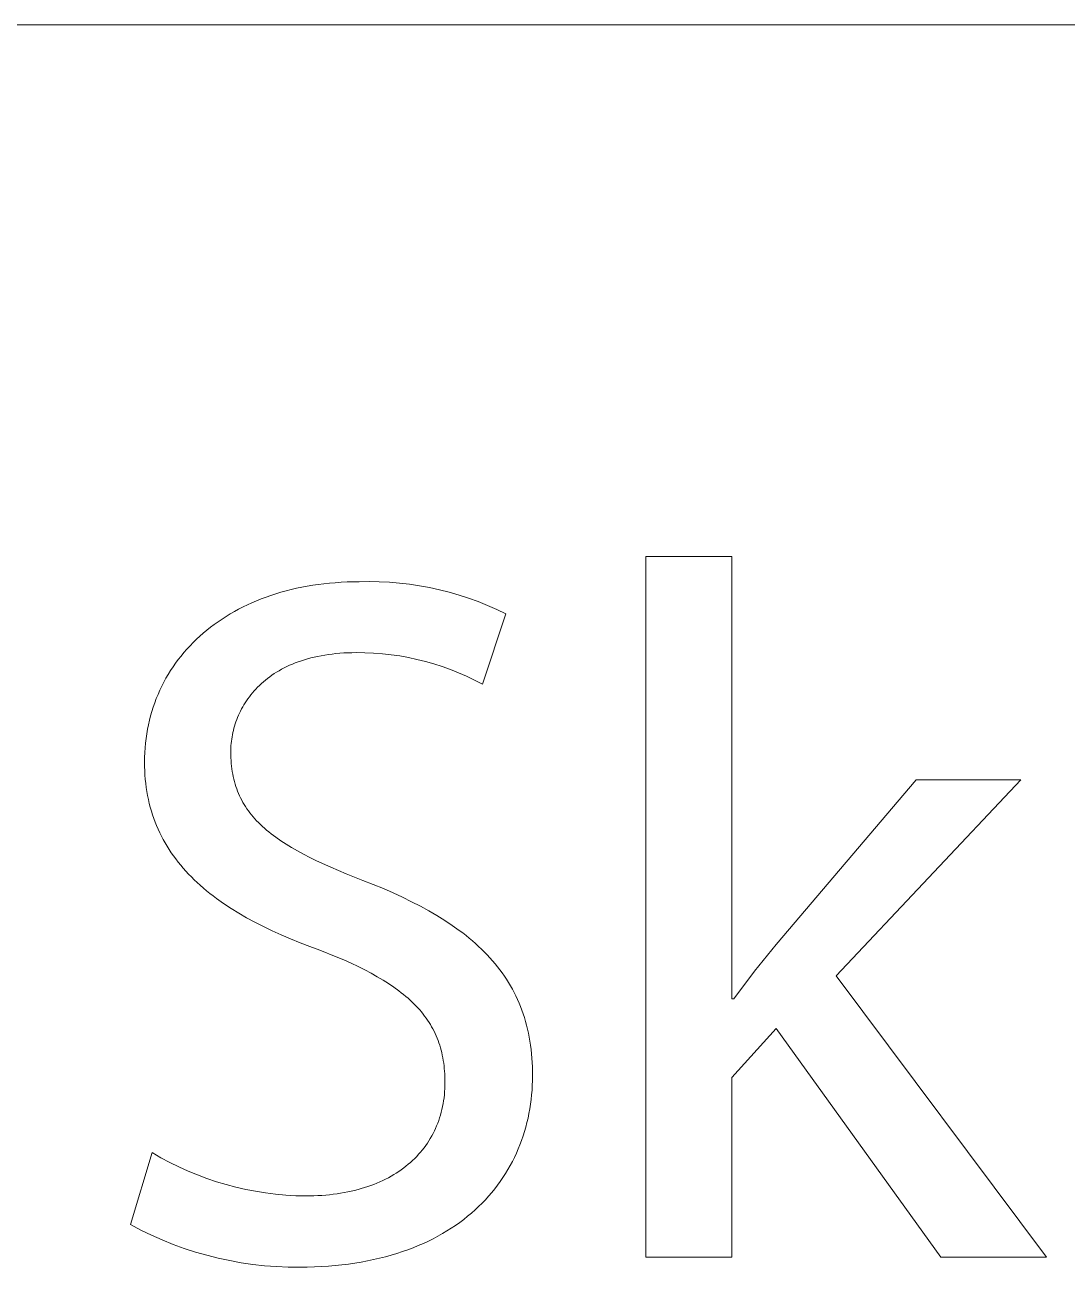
# Model space of a CAD drawing. Header units: millimetres. Extents: x 1422 to 6060, y -58 to 3182.
# Drawn here: x 5673.8 to 5722.9, y 142.8 to 201.3 of the extents above; entities that cross this region are included whole.
import ezdxf

# ---------------------------------------------------------------- set-up
doc = ezdxf.new("R2010")
doc.units = ezdxf.units.MM
doc.header["$MEASUREMENT"] = 0
doc.layers.add('Domyślny', color=7, linetype='Continuous', true_color=0x000000)

msp = doc.modelspace()

# ---------------------------------------------------------------- linework, layer by layer
at = {"layer": 'Domyślny', "color": 18, "lineweight": 15, "true_color": 0x000000}
for p, q in [((4307.174, 201.315), (6059.729, 201.315)), ((5703.034, 143.316), (5703.034, 176.287)), ((5703.034, 176.287), (5707.08, 176.287)), ((5707.08, 176.287), (5707.08, 155.47)), ((5686.585, 174.793), (5686.836, 174.845)), ((5686.836, 174.845), (5687.091, 174.893)), ((5687.091, 174.893), (5687.349, 174.936)), ((5687.349, 174.936), (5687.61, 174.974)), ((5687.61, 174.974), (5687.874, 175.008)), ((5687.874, 175.008), (5688.142, 175.036)), ((5688.142, 175.036), (5688.413, 175.059)), ((5688.413, 175.059), (5688.688, 175.077)), ((5688.688, 175.077), (5688.965, 175.091)), ((5688.965, 175.091), (5689.246, 175.098)), ((5689.246, 175.098), (5689.53, 175.101)), ((5689.53, 175.101), (5690.007, 175.11)), ((5690.007, 175.11), (5690.484, 175.103)), ((5690.484, 175.103), (5690.96, 175.08)), ((5690.96, 175.08), (5691.436, 175.041)), ((5691.436, 175.041), (5691.91, 174.986)), ((5691.91, 174.986), (5692.381, 174.915)), ((5692.381, 174.915), (5692.851, 174.829)), ((5684.709, 174.207), (5684.93, 174.296)), ((5684.93, 174.296), (5685.155, 174.38)), ((5685.155, 174.38), (5685.385, 174.46)), ((5685.385, 174.46), (5685.617, 174.536)), ((5685.617, 174.536), (5685.854, 174.607)), ((5685.854, 174.607), (5686.094, 174.673)), ((5686.094, 174.673), (5686.338, 174.735)), ((5686.338, 174.735), (5686.585, 174.793)), ((5692.851, 174.829), (5693.317, 174.727)), ((5693.317, 174.727), (5693.779, 174.61)), ((5693.779, 174.61), (5694.237, 174.477)), ((5694.237, 174.477), (5694.691, 174.329)), ((5694.691, 174.329), (5695.139, 174.165)), ((5683.463, 173.587), (5683.66, 173.7)), ((5683.66, 173.7), (5683.862, 173.81)), ((5683.862, 173.81), (5684.068, 173.915)), ((5684.068, 173.915), (5684.277, 174.017)), ((5684.277, 174.017), (5684.491, 174.114)), ((5684.491, 174.114), (5684.709, 174.207)), ((5695.139, 174.165), (5695.582, 173.987)), ((5695.582, 173.987), (5696.018, 173.795)), ((5696.018, 173.795), (5696.448, 173.588)), ((5682.538, 172.961), (5682.714, 173.094)), ((5682.714, 173.094), (5682.895, 173.223)), ((5682.895, 173.223), (5683.08, 173.348)), ((5683.08, 173.348), (5683.269, 173.469)), ((5683.269, 173.469), (5683.463, 173.587)), ((5696.448, 173.588), (5695.336, 170.283)), ((5681.876, 172.393), (5682.035, 172.541)), ((5682.035, 172.541), (5682.198, 172.684)), ((5682.198, 172.684), (5682.366, 172.824)), ((5682.366, 172.824), (5682.538, 172.961)), ((5681.287, 171.771), (5681.428, 171.931)), ((5681.428, 171.931), (5681.573, 172.089)), ((5681.573, 172.089), (5681.722, 172.243)), ((5681.722, 172.243), (5681.876, 172.393)), ((5680.895, 171.269), (5681.021, 171.439)), ((5681.021, 171.439), (5681.152, 171.607)), ((5681.152, 171.607), (5681.287, 171.771)), ((5686.671, 171.334), (5686.531, 171.282)), ((5686.814, 171.384), (5686.671, 171.334)), ((5686.96, 171.431), (5686.814, 171.384)), ((5687.11, 171.475), (5686.96, 171.431)), ((5687.263, 171.516), (5687.11, 171.475)), ((5687.42, 171.555), (5687.263, 171.516)), ((5687.581, 171.59), (5687.42, 171.555)), ((5687.745, 171.622), (5687.581, 171.59)), ((5687.913, 171.652), (5687.745, 171.622)), ((5688.085, 171.678), (5687.913, 171.652)), ((5688.26, 171.701), (5688.085, 171.678)), ((5688.439, 171.72), (5688.26, 171.701)), ((5688.622, 171.736), (5688.439, 171.72)), ((5688.808, 171.749), (5688.622, 171.736)), ((5688.999, 171.758), (5688.808, 171.749)), ((5689.193, 171.764), (5688.999, 171.758)), ((5689.391, 171.765), (5689.193, 171.764)), ((5689.803, 171.762), (5689.391, 171.765)), ((5690.216, 171.744), (5689.803, 171.762)), ((5690.628, 171.713), (5690.216, 171.744)), ((5691.038, 171.667), (5690.628, 171.713)), ((5691.446, 171.608), (5691.038, 171.667)), ((5691.853, 171.536), (5691.446, 171.608)), ((5692.257, 171.449), (5691.853, 171.536)), ((5692.657, 171.349), (5692.257, 171.449)), ((5693.054, 171.236), (5692.657, 171.349)), ((5680.547, 170.74), (5680.658, 170.919)), ((5680.658, 170.919), (5680.774, 171.096)), ((5680.774, 171.096), (5680.895, 171.269)), ((5685.539, 170.776), (5685.43, 170.703)), ((5685.651, 170.847), (5685.539, 170.776)), ((5685.767, 170.916), (5685.651, 170.847)), ((5685.886, 170.983), (5685.767, 170.916)), ((5686.008, 171.047), (5685.886, 170.983)), ((5686.134, 171.109), (5686.008, 171.047)), ((5686.263, 171.169), (5686.134, 171.109)), ((5686.395, 171.227), (5686.263, 171.169)), ((5686.531, 171.282), (5686.395, 171.227)), ((5693.447, 171.11), (5693.054, 171.236)), ((5693.836, 170.97), (5693.447, 171.11)), ((5694.219, 170.817), (5693.836, 170.97)), ((5694.597, 170.652), (5694.219, 170.817)), ((5680.152, 169.993), (5680.243, 170.184)), ((5680.243, 170.184), (5680.339, 170.372)), ((5680.339, 170.372), (5680.441, 170.557)), ((5680.441, 170.557), (5680.547, 170.74)), ((5684.843, 170.225), (5684.756, 170.139)), ((5684.933, 170.309), (5684.843, 170.225)), ((5685.026, 170.391), (5684.933, 170.309)), ((5685.122, 170.472), (5685.026, 170.391)), ((5685.221, 170.551), (5685.122, 170.472)), ((5685.324, 170.627), (5685.221, 170.551)), ((5685.43, 170.703), (5685.324, 170.627)), ((5694.97, 170.473), (5694.597, 170.652)), ((5695.336, 170.283), (5694.97, 170.473)), ((5679.911, 169.405), (5679.986, 169.604)), ((5679.986, 169.604), (5680.067, 169.8)), ((5680.067, 169.8), (5680.152, 169.993)), ((5684.3, 169.598), (5684.234, 169.503)), ((5684.368, 169.691), (5684.3, 169.598)), ((5684.44, 169.783), (5684.368, 169.691)), ((5684.514, 169.874), (5684.44, 169.783)), ((5684.592, 169.964), (5684.514, 169.874)), ((5684.672, 170.053), (5684.592, 169.964)), ((5684.756, 170.139), (5684.672, 170.053)), ((5679.717, 168.793), (5679.776, 169)), ((5679.776, 169), (5679.841, 169.203)), ((5679.841, 169.203), (5679.911, 169.405)), ((5683.95, 169.017), (5683.902, 168.917)), ((5684.001, 169.116), (5683.95, 169.017)), ((5684.055, 169.214), (5684.001, 169.116)), ((5684.112, 169.311), (5684.055, 169.214)), ((5684.171, 169.408), (5684.112, 169.311)), ((5684.234, 169.503), (5684.171, 169.408)), ((5679.614, 168.373), (5679.663, 168.585)), ((5679.663, 168.585), (5679.717, 168.793)), ((5683.702, 168.412), (5683.671, 168.309)), ((5683.737, 168.514), (5683.702, 168.412)), ((5683.774, 168.615), (5683.737, 168.514)), ((5683.814, 168.716), (5683.774, 168.615)), ((5683.856, 168.817), (5683.814, 168.716)), ((5683.902, 168.917), (5683.856, 168.817)), ((5679.502, 167.727), (5679.534, 167.945)), ((5679.534, 167.945), (5679.571, 168.16)), ((5679.571, 168.16), (5679.614, 168.373)), ((5683.57, 167.899), (5683.551, 167.797)), ((5683.591, 168.002), (5683.57, 167.899)), ((5683.615, 168.104), (5683.591, 168.002)), ((5683.641, 168.207), (5683.615, 168.104)), ((5683.671, 168.309), (5683.641, 168.207)), ((5679.442, 167.061), (5679.456, 167.285)), ((5679.456, 167.285), (5679.476, 167.507)), ((5679.476, 167.507), (5679.502, 167.727)), ((5683.496, 167.287), (5683.493, 167.186)), ((5683.502, 167.388), (5683.496, 167.287)), ((5683.511, 167.49), (5683.502, 167.388)), ((5683.522, 167.592), (5683.511, 167.49)), ((5683.535, 167.694), (5683.522, 167.592)), ((5683.551, 167.797), (5683.535, 167.694)), ((5679.43, 166.607), (5679.433, 166.835)), ((5679.433, 166.835), (5679.442, 167.061)), ((5683.493, 167.186), (5683.491, 167.086)), ((5683.491, 167.086), (5683.493, 166.95)), ((5683.493, 166.95), (5683.497, 166.815)), ((5683.497, 166.815), (5683.504, 166.683)), ((5683.504, 166.683), (5683.514, 166.553)), ((5679.432, 166.402), (5679.43, 166.607)), ((5679.439, 166.2), (5679.432, 166.402)), ((5679.45, 166), (5679.439, 166.2)), ((5683.514, 166.553), (5683.526, 166.425)), ((5683.526, 166.425), (5683.542, 166.299)), ((5683.542, 166.299), (5683.56, 166.174)), ((5683.56, 166.174), (5683.581, 166.052)), ((5679.466, 165.803), (5679.45, 166)), ((5679.487, 165.608), (5679.466, 165.803)), ((5679.512, 165.415), (5679.487, 165.608)), ((5683.581, 166.052), (5683.606, 165.932)), ((5683.606, 165.932), (5683.632, 165.813)), ((5683.632, 165.813), (5683.662, 165.696)), ((5683.662, 165.696), (5683.695, 165.581)), ((5683.695, 165.581), (5683.731, 165.468)), ((5709.165, 158.034), (5715.759, 165.786)), ((5720.686, 165.786), (5711.991, 156.551)), ((5715.759, 165.786), (5720.686, 165.786)), ((5679.541, 165.225), (5679.512, 165.415)), ((5679.575, 165.038), (5679.541, 165.225)), ((5679.613, 164.853), (5679.575, 165.038)), ((5683.731, 165.468), (5683.77, 165.356)), ((5683.77, 165.356), (5683.811, 165.246)), ((5683.811, 165.246), (5683.856, 165.137)), ((5683.856, 165.137), (5683.903, 165.03)), ((5683.903, 165.03), (5683.954, 164.925)), ((5683.954, 164.925), (5684.007, 164.821)), ((5679.655, 164.67), (5679.613, 164.853)), ((5679.702, 164.489), (5679.655, 164.67)), ((5679.753, 164.311), (5679.702, 164.489)), ((5684.007, 164.821), (5684.064, 164.718)), ((5684.064, 164.718), (5684.123, 164.617)), ((5684.123, 164.617), (5684.186, 164.517)), ((5684.186, 164.517), (5684.252, 164.419)), ((5684.252, 164.419), (5684.32, 164.322)), ((5684.32, 164.322), (5684.392, 164.226)), ((5679.808, 164.136), (5679.753, 164.311)), ((5679.868, 163.962), (5679.808, 164.136)), ((5679.932, 163.791), (5679.868, 163.962)), ((5680, 163.622), (5679.932, 163.791)), ((5684.392, 164.226), (5684.467, 164.131)), ((5684.467, 164.131), (5684.545, 164.038)), ((5684.545, 164.038), (5684.626, 163.945)), ((5684.626, 163.945), (5684.71, 163.854)), ((5684.71, 163.854), (5684.798, 163.764)), ((5684.798, 163.764), (5684.888, 163.675)), ((5680.072, 163.455), (5680, 163.622)), ((5680.148, 163.291), (5680.072, 163.455)), ((5680.229, 163.129), (5680.148, 163.291)), ((5684.888, 163.675), (5684.982, 163.586)), ((5684.982, 163.586), (5685.078, 163.499)), ((5685.078, 163.499), (5685.178, 163.413)), ((5685.178, 163.413), (5685.281, 163.327)), ((5685.281, 163.327), (5685.388, 163.242)), ((5685.388, 163.242), (5685.497, 163.158)), ((5685.497, 163.158), (5685.61, 163.075)), ((5680.313, 162.969), (5680.229, 163.129)), ((5680.402, 162.811), (5680.313, 162.969)), ((5680.495, 162.655), (5680.402, 162.811)), ((5680.591, 162.501), (5680.495, 162.655)), ((5685.61, 163.075), (5685.846, 162.911)), ((5685.846, 162.911), (5686.094, 162.749)), ((5686.094, 162.749), (5686.355, 162.59)), ((5686.355, 162.59), (5686.63, 162.432)), ((5680.692, 162.35), (5680.591, 162.501)), ((5680.797, 162.2), (5680.692, 162.35)), ((5680.905, 162.053), (5680.797, 162.2)), ((5681.018, 161.908), (5680.905, 162.053)), ((5686.63, 162.432), (5686.918, 162.276)), ((5686.918, 162.276), (5687.22, 162.121)), ((5687.22, 162.121), (5687.535, 161.967)), ((5681.134, 161.764), (5681.018, 161.908)), ((5681.255, 161.623), (5681.134, 161.764)), ((5681.379, 161.483), (5681.255, 161.623)), ((5681.507, 161.346), (5681.379, 161.483)), ((5687.535, 161.967), (5688.206, 161.662)), ((5688.206, 161.662), (5688.932, 161.356)), ((5681.638, 161.21), (5681.507, 161.346)), ((5681.774, 161.076), (5681.638, 161.21)), ((5681.913, 160.945), (5681.774, 161.076)), ((5682.056, 160.815), (5681.913, 160.945)), ((5682.202, 160.687), (5682.056, 160.815)), ((5688.932, 161.356), (5689.715, 161.048)), ((5689.715, 161.048), (5690.677, 160.657)), ((5682.352, 160.56), (5682.202, 160.687)), ((5682.506, 160.436), (5682.352, 160.56)), ((5682.664, 160.313), (5682.506, 160.436)), ((5682.825, 160.192), (5682.664, 160.313)), ((5690.677, 160.657), (5691.136, 160.456)), ((5691.136, 160.456), (5691.579, 160.252)), ((5691.579, 160.252), (5692.006, 160.043)), ((5683.157, 159.955), (5682.825, 160.192)), ((5683.504, 159.725), (5683.157, 159.955)), ((5683.864, 159.502), (5683.504, 159.725)), ((5692.006, 160.043), (5692.419, 159.83)), ((5692.419, 159.83), (5692.816, 159.613)), ((5684.238, 159.285), (5683.864, 159.502)), ((5684.625, 159.074), (5684.238, 159.285)), ((5685.026, 158.869), (5684.625, 159.074)), ((5692.816, 159.613), (5693.197, 159.391)), ((5693.197, 159.391), (5693.563, 159.163)), ((5693.563, 159.163), (5693.914, 158.93)), ((5685.439, 158.67), (5685.026, 158.869)), ((5685.865, 158.477), (5685.439, 158.67)), ((5686.303, 158.29), (5685.865, 158.477)), ((5693.914, 158.93), (5694.249, 158.691)), ((5694.249, 158.691), (5694.411, 158.57)), ((5694.411, 158.57), (5694.569, 158.447)), ((5686.754, 158.107), (5686.303, 158.29)), ((5687.217, 157.931), (5686.754, 158.107)), ((5687.692, 157.759), (5687.217, 157.931)), ((5694.569, 158.447), (5694.723, 158.322)), ((5694.723, 158.322), (5694.873, 158.196)), ((5694.873, 158.196), (5695.019, 158.068)), ((5695.019, 158.068), (5695.162, 157.938)), ((5695.162, 157.938), (5695.301, 157.806)), ((5708.148, 156.768), (5709.165, 158.034)), ((5688.453, 157.454), (5687.692, 157.759)), ((5688.811, 157.3), (5688.453, 157.454)), ((5689.155, 157.145), (5688.811, 157.3)), ((5695.301, 157.806), (5695.435, 157.673)), ((5695.435, 157.673), (5695.566, 157.538)), ((5695.566, 157.538), (5695.693, 157.402)), ((5695.693, 157.402), (5695.816, 157.263)), ((5689.485, 156.99), (5689.155, 157.145)), ((5689.8, 156.832), (5689.485, 156.99)), ((5690.102, 156.673), (5689.8, 156.832)), ((5695.816, 157.263), (5695.936, 157.122)), ((5695.936, 157.122), (5696.051, 156.98)), ((5696.051, 156.98), (5696.162, 156.835)), ((5696.162, 156.835), (5696.27, 156.689)), ((5707.173, 155.47), (5708.148, 156.768)), ((5690.39, 156.513), (5690.102, 156.673)), ((5690.664, 156.35), (5690.39, 156.513)), ((5690.925, 156.185), (5690.664, 156.35)), ((5691.172, 156.017), (5690.925, 156.185)), ((5696.27, 156.689), (5696.374, 156.54)), ((5696.374, 156.54), (5696.473, 156.39)), ((5696.473, 156.39), (5696.569, 156.237)), ((5696.569, 156.237), (5696.661, 156.082)), ((5711.991, 156.551), (5721.89, 143.316)), ((5691.406, 155.847), (5691.172, 156.017)), ((5691.518, 155.76), (5691.406, 155.847)), ((5691.627, 155.673), (5691.518, 155.76)), ((5691.733, 155.585), (5691.627, 155.673)), ((5691.836, 155.497), (5691.733, 155.585)), ((5696.661, 156.082), (5696.749, 155.925)), ((5696.749, 155.925), (5696.834, 155.766)), ((5696.834, 155.766), (5696.914, 155.604)), ((5696.914, 155.604), (5696.99, 155.44)), ((5691.935, 155.407), (5691.836, 155.497)), ((5692.031, 155.317), (5691.935, 155.407)), ((5692.125, 155.226), (5692.031, 155.317)), ((5692.215, 155.133), (5692.125, 155.226)), ((5692.302, 155.04), (5692.215, 155.133)), ((5692.386, 154.946), (5692.302, 155.04)), ((5696.99, 155.44), (5697.063, 155.274)), ((5697.063, 155.274), (5697.132, 155.106)), ((5697.132, 155.106), (5697.196, 154.935)), ((5707.08, 155.47), (5707.173, 155.47)), ((5692.466, 154.851), (5692.386, 154.946)), ((5692.544, 154.755), (5692.466, 154.851)), ((5692.619, 154.658), (5692.544, 154.755)), ((5692.691, 154.559), (5692.619, 154.658)), ((5692.76, 154.46), (5692.691, 154.559)), ((5692.826, 154.359), (5692.76, 154.46)), ((5697.196, 154.935), (5697.257, 154.761)), ((5697.257, 154.761), (5697.314, 154.586)), ((5697.314, 154.586), (5697.367, 154.407)), ((5697.367, 154.407), (5697.416, 154.226)), ((5692.889, 154.258), (5692.826, 154.359)), ((5692.949, 154.155), (5692.889, 154.258)), ((5693.006, 154.051), (5692.949, 154.155)), ((5693.06, 153.945), (5693.006, 154.051)), ((5693.112, 153.839), (5693.06, 153.945)), ((5693.16, 153.731), (5693.112, 153.839)), ((5697.416, 154.226), (5697.461, 154.043)), ((5697.461, 154.043), (5697.502, 153.857)), ((5697.502, 153.857), (5697.54, 153.668)), ((5709.165, 154.08), (5707.08, 151.764)), ((5716.918, 143.316), (5709.165, 154.08)), ((5693.206, 153.621), (5693.16, 153.731)), ((5693.249, 153.511), (5693.206, 153.621)), ((5693.289, 153.399), (5693.249, 153.511)), ((5693.327, 153.285), (5693.289, 153.399)), ((5693.362, 153.171), (5693.327, 153.285)), ((5697.54, 153.668), (5697.573, 153.477)), ((5697.573, 153.477), (5697.603, 153.282)), ((5697.603, 153.282), (5697.628, 153.085)), ((5693.394, 153.054), (5693.362, 153.171)), ((5693.423, 152.937), (5693.394, 153.054)), ((5693.45, 152.817), (5693.423, 152.937)), ((5693.474, 152.696), (5693.45, 152.817)), ((5693.496, 152.574), (5693.474, 152.696)), ((5697.628, 153.085), (5697.65, 152.886)), ((5697.65, 152.886), (5697.667, 152.683)), ((5697.667, 152.683), (5697.681, 152.478)), ((5693.515, 152.45), (5693.496, 152.574)), ((5693.531, 152.324), (5693.515, 152.45)), ((5693.545, 152.197), (5693.531, 152.324)), ((5693.556, 152.068), (5693.545, 152.197)), ((5693.565, 151.938), (5693.556, 152.068)), ((5697.681, 152.478), (5697.691, 152.269)), ((5697.691, 152.269), (5697.697, 152.058)), ((5697.697, 152.058), (5697.699, 151.844)), ((5693.571, 151.805), (5693.565, 151.938)), ((5693.574, 151.671), (5693.571, 151.805)), ((5693.576, 151.535), (5693.574, 151.671)), ((5693.574, 151.388), (5693.576, 151.535)), ((5697.696, 151.619), (5697.688, 151.394)), ((5697.699, 151.844), (5697.696, 151.619)), ((5707.08, 151.764), (5707.08, 143.316)), ((5693.532, 150.815), (5693.547, 150.956)), ((5693.547, 150.956), (5693.56, 151.099)), ((5693.56, 151.099), (5693.569, 151.243)), ((5693.569, 151.243), (5693.574, 151.388)), ((5697.657, 150.949), (5697.633, 150.728)), ((5697.675, 151.171), (5697.657, 150.949)), ((5697.688, 151.394), (5697.675, 151.171)), ((5693.434, 150.266), (5693.463, 150.401)), ((5693.463, 150.401), (5693.49, 150.537)), ((5693.49, 150.537), (5693.512, 150.675)), ((5693.512, 150.675), (5693.532, 150.815)), ((5697.571, 150.29), (5697.531, 150.074)), ((5697.605, 150.509), (5697.571, 150.29)), ((5697.633, 150.728), (5697.605, 150.509)), ((5693.235, 149.618), (5693.282, 149.744)), ((5693.282, 149.744), (5693.325, 149.872)), ((5693.325, 149.872), (5693.364, 150.002)), ((5693.364, 150.002), (5693.401, 150.133)), ((5693.401, 150.133), (5693.434, 150.266)), ((5697.487, 149.859), (5697.437, 149.645)), ((5697.531, 150.074), (5697.487, 149.859)), ((5692.954, 149.015), (5693.016, 149.132)), ((5693.016, 149.132), (5693.076, 149.251)), ((5693.076, 149.251), (5693.132, 149.371)), ((5693.132, 149.371), (5693.185, 149.494)), ((5693.185, 149.494), (5693.235, 149.618)), ((5697.321, 149.224), (5697.255, 149.016)), ((5697.381, 149.434), (5697.321, 149.224)), ((5697.437, 149.645), (5697.381, 149.434)), ((5692.591, 148.46), (5692.67, 148.567)), ((5692.67, 148.567), (5692.746, 148.676)), ((5692.746, 148.676), (5692.818, 148.787)), ((5692.818, 148.787), (5692.887, 148.9)), ((5692.887, 148.9), (5692.954, 149.015)), ((5697.108, 148.606), (5697.026, 148.405)), ((5697.184, 148.81), (5697.108, 148.606)), ((5697.255, 149.016), (5697.184, 148.81)), ((5678.766, 144.848), (5679.785, 148.23)), ((5679.785, 148.23), (5680.197, 147.993)), ((5680.197, 147.993), (5680.617, 147.769)), ((5692.052, 147.863), (5692.15, 147.957)), ((5692.15, 147.957), (5692.244, 148.054)), ((5692.244, 148.054), (5692.336, 148.152)), ((5692.336, 148.152), (5692.424, 148.253)), ((5692.424, 148.253), (5692.509, 148.355)), ((5692.509, 148.355), (5692.591, 148.46)), ((5696.847, 148.008), (5696.749, 147.813)), ((5696.939, 148.205), (5696.847, 148.008)), ((5697.026, 148.405), (5696.939, 148.205)), ((5680.617, 147.769), (5681.044, 147.559)), ((5681.044, 147.559), (5681.478, 147.363)), ((5681.478, 147.363), (5681.918, 147.182)), ((5691.403, 147.348), (5691.519, 147.428)), ((5691.519, 147.428), (5691.632, 147.51)), ((5691.632, 147.51), (5691.741, 147.595)), ((5691.741, 147.595), (5691.848, 147.682)), ((5691.848, 147.682), (5691.952, 147.772)), ((5691.952, 147.772), (5692.052, 147.863)), ((5696.538, 147.431), (5696.424, 147.244)), ((5696.646, 147.621), (5696.538, 147.431)), ((5696.749, 147.813), (5696.646, 147.621)), ((5681.918, 147.182), (5682.364, 147.016)), ((5682.364, 147.016), (5682.815, 146.864)), ((5682.815, 146.864), (5683.27, 146.728)), ((5690.232, 146.739), (5690.374, 146.797)), ((5690.374, 146.797), (5690.512, 146.857)), ((5690.512, 146.857), (5690.648, 146.919)), ((5690.648, 146.919), (5690.781, 146.984)), ((5690.781, 146.984), (5690.912, 147.052)), ((5690.912, 147.052), (5691.039, 147.122)), ((5691.039, 147.122), (5691.163, 147.195)), ((5691.163, 147.195), (5691.285, 147.27)), ((5691.285, 147.27), (5691.403, 147.348)), ((5696.181, 146.878), (5696.051, 146.699)), ((5696.305, 147.06), (5696.181, 146.878)), ((5696.424, 147.244), (5696.305, 147.06)), ((5683.27, 146.728), (5683.73, 146.606)), ((5683.73, 146.606), (5684.194, 146.5)), ((5684.194, 146.5), (5684.661, 146.41)), ((5684.661, 146.41), (5685.131, 146.335)), ((5685.131, 146.335), (5685.603, 146.276)), ((5685.603, 146.276), (5686.077, 146.232)), ((5686.077, 146.232), (5686.552, 146.204)), ((5686.552, 146.204), (5687.028, 146.192)), ((5687.028, 146.192), (5687.409, 146.198)), ((5687.409, 146.198), (5687.596, 146.206)), ((5687.596, 146.206), (5687.781, 146.217)), ((5687.781, 146.217), (5687.963, 146.231)), ((5687.963, 146.231), (5688.142, 146.249)), ((5688.142, 146.249), (5688.319, 146.269)), ((5688.319, 146.269), (5688.493, 146.292)), ((5688.493, 146.292), (5688.664, 146.319)), ((5688.664, 146.319), (5688.833, 146.348)), ((5688.833, 146.348), (5689, 146.38)), ((5689, 146.38), (5689.163, 146.415)), ((5689.163, 146.415), (5689.324, 146.453)), ((5689.324, 146.453), (5689.482, 146.494)), ((5689.482, 146.494), (5689.638, 146.537)), ((5689.638, 146.537), (5689.79, 146.584)), ((5689.79, 146.584), (5689.94, 146.633)), ((5689.94, 146.633), (5690.088, 146.685)), ((5690.088, 146.685), (5690.232, 146.739)), ((5695.776, 146.351), (5695.63, 146.181)), ((5695.916, 146.523), (5695.776, 146.351)), ((5696.051, 146.699), (5695.916, 146.523)), ((5695.16, 145.692), (5694.992, 145.536)), ((5695.322, 145.852), (5695.16, 145.692)), ((5695.479, 146.015), (5695.322, 145.852)), ((5695.63, 146.181), (5695.479, 146.015)), ((5694.458, 145.088), (5694.269, 144.946)), ((5694.641, 145.234), (5694.458, 145.088)), ((5694.82, 145.383), (5694.641, 145.234)), ((5694.992, 145.536), (5694.82, 145.383)), ((5679.256, 144.589), (5678.766, 144.848)), ((5679.756, 144.347), (5679.256, 144.589)), ((5693.669, 144.545), (5693.458, 144.419)), ((5693.874, 144.675), (5693.669, 144.545)), ((5694.074, 144.809), (5693.874, 144.675)), ((5694.269, 144.946), (5694.074, 144.809)), ((5680.263, 144.122), (5679.756, 144.347)), ((5680.777, 143.914), (5680.263, 144.122)), ((5681.299, 143.724), (5680.777, 143.914)), ((5692.322, 143.854), (5692.078, 143.755)), ((5692.56, 143.958), (5692.322, 143.854)), ((5692.793, 144.067), (5692.56, 143.958)), ((5693.02, 144.18), (5692.793, 144.067)), ((5693.242, 144.297), (5693.02, 144.18)), ((5693.458, 144.419), (5693.242, 144.297)), ((5681.826, 143.552), (5681.299, 143.724)), ((5682.36, 143.399), (5681.826, 143.552)), ((5682.898, 143.263), (5682.36, 143.399)), ((5683.44, 143.147), (5682.898, 143.263)), ((5690.778, 143.329), (5690.501, 143.259)), ((5691.049, 143.404), (5690.778, 143.329)), ((5691.315, 143.485), (5691.049, 143.404)), ((5691.575, 143.57), (5691.315, 143.485)), ((5691.829, 143.66), (5691.575, 143.57)), ((5692.078, 143.755), (5691.829, 143.66)), ((5707.08, 143.316), (5703.034, 143.316)), ((5721.89, 143.316), (5716.918, 143.316)), ((5683.986, 143.048), (5683.44, 143.147)), ((5684.536, 142.969), (5683.986, 143.048)), ((5685.087, 142.909), (5684.536, 142.969)), ((5685.641, 142.867), (5685.087, 142.909)), ((5686.195, 142.844), (5685.641, 142.867)), ((5686.75, 142.841), (5686.195, 142.844)), ((5687.093, 142.844), (5686.75, 142.841)), ((5687.431, 142.853), (5687.093, 142.844)), ((5687.763, 142.868), (5687.431, 142.853)), ((5688.089, 142.889), (5687.763, 142.868)), ((5688.41, 142.916), (5688.089, 142.889)), ((5688.726, 142.948), (5688.41, 142.916)), ((5689.035, 142.986), (5688.726, 142.948)), ((5689.34, 143.03), (5689.035, 142.986)), ((5689.638, 143.079), (5689.34, 143.03)), ((5689.932, 143.134), (5689.638, 143.079)), ((5690.219, 143.194), (5689.932, 143.134)), ((5690.501, 143.259), (5690.219, 143.194))]:
    msp.add_line(p, q, dxfattribs=at)

doc.saveas('drawing.dxf')
